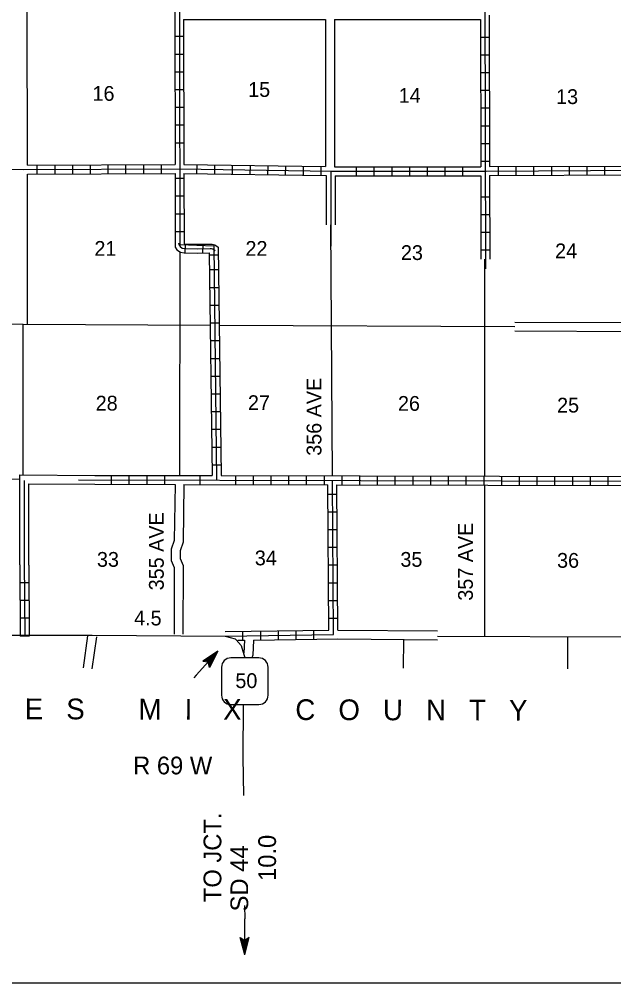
# Model space of a CAD drawing. Extents: x 1375158 to 1907859, y 15619447 to 16161288.
# Drawn here: x 1610924 to 1631034, y 15789766 to 15822349 of the extents above; entities that cross this region are included whole.
import ezdxf

# ---------------------------------------------------------------- set-up
doc = ezdxf.new("R2010")
doc.units = 0
for name, color, linetype in [('L10', 7, 'Continuous'), ('L11', 7, 'Continuous'), ('L13', 7, 'Continuous'), ('L14', 7, 'Continuous'), ('L2', 7, 'Continuous'), ('L23', 7, 'Continuous'), ('L28', 7, 'Continuous'), ('L3', 7, 'Continuous'), ('L30', 7, 'Continuous'), ('L54', 7, 'Continuous'), ('L8', 7, 'Continuous'), ('L9', 7, 'Continuous')]:
    doc.layers.add(name, color=color, linetype=linetype)

msp = doc.modelspace()

# ---------------------------------------------------------------- linework, layer by layer
at = {"layer": 'L10'}
for p, q in [((1610943, 15806943), (1613483, 15806923)), ((1611242, 15806641), (1613482, 15806623))]:
    msp.add_line(p, q, dxfattribs=at)
for points in [[(1616192, 15806616), (1616167, 15804716), (1616067, 15804424), (1616067, 15804049), (1616167, 15803807), (1616159, 15801549)], [(1616492, 15806616), (1616467, 15804666), (1616367, 15804374), (1616367, 15804116), (1616467, 15803874), (1616459, 15801549)]]:
    msp.add_lwpolyline(points, dxfattribs=at)
at = {"layer": 'L11'}
for points in [[(1611201, 15817416), (1611192, 15822617)], [(1616484, 15822341), (1621284, 15822341)], [(1621284, 15822341), (1621284, 15817367)], [(1621584, 15822341), (1626525, 15822341)], [(1621584, 15822341), (1621584, 15817358)], [(1611205, 15812035), (1611201, 15817116)], [(1621309, 15817067), (1621309, 15815400)], [(1621609, 15817058), (1621609, 15815400)], [(1627687, 15812111), (1631871, 15812091)], [(1627685, 15811811), (1631871, 15811791)], [(1610943, 15803894), (1610943, 15806943)], [(1611242, 15803892), (1611242, 15806641)], [(1621701, 15801691), (1625068, 15801661)], [(1621701, 15801391), (1625068, 15801362)]]:
    msp.add_lwpolyline(points, dxfattribs=at)
at = {"layer": 'L13'}
for p, q in [((1626667, 15814240), (1626667, 15806895)), ((1605744, 15806845), (1610943, 15806794)), ((1626667, 15806595), (1626667, 15801480))]:
    msp.add_line(p, q, dxfattribs=at)
for points in [[(1621454, 15815400), (1621509, 15806907)], [(1616359, 15814481), (1616342, 15806907)], [(1604408, 15812065), (1611055, 15812035)], [(1611059, 15806942), (1611055, 15812035)], [(1611055, 15812035), (1617384, 15812007)], [(1617686, 15812008), (1627686, 15811961)]]:
    msp.add_lwpolyline(points, dxfattribs=at)
at = {"layer": 'L2'}
msp.add_lwpolyline([(1625068, 15801487), (1631334, 15801462)], dxfattribs=at)
at = {"layer": 'L23'}
msp.add_line((1497554, 15789766), (1781288, 15789766), dxfattribs=at)
at = {"layer": 'L3'}
for points in [[(1602776, 15801532), (1607259, 15801524), (1613392, 15801524)], [(1613392, 15801524), (1617892, 15801491)], [(1617892, 15801491), (1618226, 15801391), (1618259, 15801357)]]:
    msp.add_lwpolyline(points, dxfattribs=at)
at = {"layer": 'L54'}
for p, q in [((1617642, 15800982), (1616909, 15800166)), ((1617642, 15800982), (1617134, 15800641)), ((1617592, 15800932), (1617176, 15800657)), ((1617542, 15800882), (1617192, 15800649)), ((1617492, 15800832), (1617234, 15800649)), ((1617642, 15800982), (1617359, 15800432)), ((1617542, 15800866), (1617359, 15800491)), ((1617592, 15800899), (1617367, 15800474)), ((1617134, 15800641), (1617309, 15800616)), ((1617434, 15800782), (1617267, 15800641)), ((1617384, 15800707), (1617301, 15800632)), ((1617334, 15800649), (1617301, 15800632)), ((1617359, 15800432), (1617309, 15800616)), ((1617367, 15800649), (1617326, 15800607)), ((1617459, 15800766), (1617334, 15800557)), ((1617392, 15800674), (1617334, 15800574)), ((1617501, 15800799), (1617342, 15800524)), ((1617459, 15800782), (1617359, 15800666)), ((1617426, 15800741), (1617359, 15800666)), ((1619026, 15800749), (1618084, 15800749)), ((1617767, 15800441), (1617767, 15800156)), ((1619342, 15800138), (1619342, 15800441)), ((1616909, 15800166), (1616826, 15800074)), ((1617767, 15800156), (1617767, 15799491)), ((1619342, 15799491), (1619342, 15800138)), ((1618084, 15799174), (1619026, 15799174)), ((1618492, 15797391), (1618509, 15796099)), ((1618542, 15792374), (1618551, 15791924)), ((1618551, 15790707), (1618551, 15791924)), ((1618551, 15790707), (1618392, 15791299)), ((1618392, 15791299), (1618551, 15791199)), ((1618534, 15790799), (1618417, 15791266)), ((1618542, 15790857), (1618434, 15791257)), ((1618534, 15790932), (1618467, 15791241)), ((1618542, 15790991), (1618492, 15791224)), ((1618534, 15791099), (1618509, 15791216)), ((1618534, 15791132), (1618534, 15791191)), ((1618551, 15790707), (1618701, 15791299)), ((1618701, 15791299), (1618551, 15791199)), ((1618551, 15790974), (1618551, 15791132)), ((1618551, 15791024), (1618551, 15791132)), ((1618559, 15790774), (1618676, 15791257)), ((1618559, 15790841), (1618659, 15791249)), ((1618559, 15790916), (1618634, 15791224)), ((1618559, 15791082), (1618576, 15791191)), ((1618559, 15791157), (1618567, 15791191)), ((1618567, 15790991), (1618601, 15791207))]:
    msp.add_line(p, q, dxfattribs=at)
for points in [[(1613234, 15801499), (1613084, 15800416)], [(1613534, 15801466), (1613384, 15800382)], [(1618259, 15801357), (1618426, 15801174), (1618556, 15800749)], [(1618548, 15801352), (1618524, 15800906), (1618511, 15800895)], [(1618849, 15801356), (1618821, 15800843), (1618794, 15800749)], [(1623917, 15801374), (1623909, 15800407)], [(1629467, 15801470), (1629467, 15800382)], [(1618501, 15799182), (1618492, 15797391)]]:
    msp.add_lwpolyline(points, dxfattribs=at)
for centre, start, end in [((1618082, 15800436), 90.0011, 180.0011), ((1619027, 15800436), 359.9989, 89.9989), ((1618082, 15799491), 179.9989, 269.9989), ((1619027, 15799491), 270.0011, 0.0011)]:
    msp.add_arc(centre, 315, start, end, dxfattribs=at)
at = {"layer": 'L8'}
for p, q in [((1616192, 15821774), (1616492, 15821774)), ((1626525, 15821749), (1626825, 15821749)), ((1616192, 15821174), (1616492, 15821174)), ((1626525, 15821149), (1626825, 15821149)), ((1616192, 15820574), (1616492, 15820574)), ((1626534, 15820549), (1626834, 15820549)), ((1616192, 15819974), (1616492, 15819974)), ((1626534, 15819949), (1626834, 15819949)), ((1616192, 15819374), (1616492, 15819374)), ((1626534, 15819349), (1626834, 15819349)), ((1616192, 15818774), (1616492, 15818774)), ((1626534, 15818749), (1626834, 15818749)), ((1616192, 15818174), (1616492, 15818174)), ((1626534, 15818149), (1626834, 15818149)), ((1615734, 15817141), (1615734, 15817441)), ((1626534, 15817549), (1626834, 15817549)), ((1611534, 15817116), (1611534, 15817416)), ((1612134, 15817124), (1612134, 15817424)), ((1612734, 15817124), (1612734, 15817424)), ((1613334, 15817124), (1613334, 15817424)), ((1613934, 15817133), (1613934, 15817433)), ((1614534, 15817133), (1614534, 15817433)), ((1615134, 15817133), (1615134, 15817433)), ((1616934, 15817133), (1616942, 15817433)), ((1617534, 15817124), (1617542, 15817424)), ((1618134, 15817116), (1618142, 15817416)), ((1618734, 15817108), (1618742, 15817408)), ((1619334, 15817099), (1619342, 15817399)), ((1619934, 15817091), (1619942, 15817383)), ((1620534, 15817074), (1620542, 15817374)), ((1621134, 15817066), (1621142, 15817366)), ((1622334, 15817058), (1622334, 15817358)), ((1622934, 15817058), (1622934, 15817358)), ((1623534, 15817058), (1623534, 15817358)), ((1624134, 15817066), (1624134, 15817366)), ((1624734, 15817066), (1624734, 15817366)), ((1625334, 15817066), (1625334, 15817366)), ((1625934, 15817066), (1625934, 15817366)), ((1627134, 15817066), (1627134, 15817366)), ((1627734, 15817074), (1627734, 15817374)), ((1628334, 15817074), (1628334, 15817374)), ((1628934, 15817074), (1628934, 15817374)), ((1629534, 15817083), (1629534, 15817383)), ((1630134, 15817083), (1630134, 15817383)), ((1630734, 15817083), (1630734, 15817383)), ((1616201, 15816974), (1616501, 15816974)), ((1616201, 15816374), (1616501, 15816374)), ((1626534, 15816349), (1626834, 15816349)), ((1616201, 15815774), (1616501, 15815774)), ((1626542, 15815749), (1626842, 15815749)), ((1616201, 15815174), (1616501, 15815174)), ((1626542, 15815149), (1626842, 15815149)), ((1616541, 15814442), (1616544, 15814741)), ((1617129, 15814448), (1617149, 15814746)), ((1626542, 15814549), (1626842, 15814549)), ((1617359, 15814386), (1617659, 15814386)), ((1617359, 15813883), (1617659, 15813883)), ((1617367, 15813283), (1617667, 15813283)), ((1617376, 15812683), (1617676, 15812683)), ((1617384, 15812083), (1617684, 15812083)), ((1617392, 15811482), (1617692, 15811482)), ((1617401, 15810882), (1617701, 15810882)), ((1617409, 15810282), (1617709, 15810282)), ((1617417, 15809682), (1617717, 15809682)), ((1617417, 15809082), (1617717, 15809082)), ((1617426, 15808482), (1617726, 15808482)), ((1617434, 15807882), (1617734, 15807882)), ((1617442, 15807282), (1617742, 15807282)), ((1614034, 15806924), (1614034, 15806624)), ((1614634, 15806924), (1614634, 15806624)), ((1615234, 15806916), (1615234, 15806616)), ((1615834, 15806916), (1615834, 15806616)), ((1617034, 15806916), (1617034, 15806616)), ((1618234, 15806916), (1618234, 15806616)), ((1618834, 15806907), (1618834, 15806607)), ((1619434, 15806907), (1619434, 15806607)), ((1620034, 15806907), (1620034, 15806607)), ((1620634, 15806907), (1620634, 15806607)), ((1621234, 15806907), (1621234, 15806607)), ((1621834, 15806907), (1621834, 15806607)), ((1622434, 15806907), (1622434, 15806607)), ((1623034, 15806899), (1623034, 15806599)), ((1623634, 15806899), (1623634, 15806599)), ((1624234, 15806899), (1624234, 15806599)), ((1624834, 15806899), (1624834, 15806599)), ((1625434, 15806899), (1625434, 15806599)), ((1626034, 15806899), (1626034, 15806599)), ((1626634, 15806891), (1626634, 15806591)), ((1627234, 15806891), (1627234, 15806591)), ((1627834, 15806891), (1627834, 15806591)), ((1628434, 15806891), (1628434, 15806591)), ((1629034, 15806891), (1629034, 15806591)), ((1629634, 15806891), (1629634, 15806591)), ((1630234, 15806882), (1630234, 15806582)), ((1630834, 15806882), (1630834, 15806582)), ((1621667, 15806282), (1621367, 15806282)), ((1621676, 15805682), (1621376, 15805682)), ((1621676, 15805082), (1621376, 15805082)), ((1621684, 15804482), (1621384, 15804482)), ((1621684, 15803882), (1621384, 15803882)), ((1611251, 15803291), (1610951, 15803291)), ((1621692, 15803282), (1621392, 15803282)), ((1611251, 15802691), (1610951, 15802691)), ((1621692, 15802682), (1621392, 15802682)), ((1611259, 15802091), (1610959, 15802091)), ((1621701, 15802082), (1621401, 15802082)), ((1611259, 15801491), (1610959, 15801491)), ((1618492, 15801349), (1618492, 15801649)), ((1619092, 15801357), (1619092, 15801657)), ((1619692, 15801366), (1619692, 15801666)), ((1620292, 15801374), (1620292, 15801674)), ((1620892, 15801382), (1620892, 15801682))]:
    msp.add_line(p, q, dxfattribs=at)
for points in [[(1616184, 15827624), (1616184, 15822330)], [(1616334, 15827774), (1616351, 15814733), (1617501, 15814691), (1617601, 15806757)], [(1626667, 15827749), (1626692, 15813908)], [(1616184, 15822330), (1616192, 15817433)], [(1616484, 15822341), (1616492, 15817433)], [(1626525, 15822341), (1626534, 15817358)], [(1626825, 15822491), (1626834, 15817366)], [(1595343, 15817374), (1599110, 15817249), (1600368, 15817216), (1605784, 15817358), (1607293, 15817316), (1611059, 15817266), (1616342, 15817291), (1620767, 15817224), (1621459, 15817208), (1626717, 15817216), (1632017, 15817241)], [(1611201, 15817416), (1616192, 15817433)], [(1611201, 15817116), (1616192, 15817133)], [(1616192, 15817133), (1616201, 15814646)], [(1616492, 15817433), (1621284, 15817367)], [(1616492, 15817133), (1621309, 15817067)], [(1616492, 15817133), (1616501, 15814751)], [(1621584, 15817358), (1626534, 15817358)], [(1626834, 15817366), (1631859, 15817383)], [(1621609, 15817058), (1626534, 15817058)], [(1626534, 15817058), (1626541, 15814239)], [(1626834, 15817066), (1631867, 15817083)], [(1626834, 15817066), (1626841, 15814241)], [(1616201, 15814646), (1616252, 15814555), (1616373, 15814471), (1616497, 15814445), (1616954, 15814440), (1617352, 15814448)], [(1616314, 15814782), (1616322, 15814736), (1616365, 15814659), (1616434, 15814612), (1616513, 15814595), (1616953, 15814590), (1617378, 15814599), (1617429, 15814596), (1617475, 15814586), (1617547, 15814529)], [(1616501, 15814751), (1616530, 15814745), (1616953, 15814740), (1617381, 15814749), (1617450, 15814745), (1617541, 15814725), (1617653, 15814637)], [(1617653, 15814637), (1617751, 15806916)], [(1617352, 15814448), (1617451, 15806916)], [(1611106, 15804032), (1611106, 15806750)], [(1612926, 15806774), (1632034, 15806732)], [(1613483, 15806923), (1617451, 15806916)], [(1617751, 15806916), (1631875, 15806882)], [(1617892, 15801491), (1621551, 15801541), (1621517, 15806749)], [(1613482, 15806623), (1616192, 15806616)], [(1616492, 15806616), (1621367, 15806607)], [(1617892, 15801641), (1621401, 15801691), (1621367, 15806607)], [(1621667, 15806607), (1631884, 15806582)], [(1621701, 15801691), (1621667, 15806607)], [(1610943, 15803894), (1610959, 15801491)], [(1611093, 15804024), (1611109, 15801491)], [(1611242, 15804024), (1611243, 15804020)], [(1611243, 15803892), (1611259, 15801491)], [(1618317, 15801349), (1618548, 15801352)], [(1618849, 15801356), (1621701, 15801391)]]:
    msp.add_lwpolyline(points, dxfattribs=at)
at = {"layer": 'L9'}
msp.add_lwpolyline([(1621459, 15817208), (1621459, 15814674)], dxfattribs=at)

# ---------------------------------------------------------------- texts
at = {"layer": 'L14'}
for s, p in [('16', (1613401, 15819591)), ('15', (1618667, 15819724)), ('14', (1623759, 15819524)), ('21', (1613467, 15814349)), ('22', (1618576, 15814349)), ('23', (1623834, 15814208)), ('28', (1613509, 15809116)), ('27', (1618659, 15809132)), ('26', (1623734, 15809107)), ('33', (1613551, 15803832)), ('34', (1618892, 15803882)), ('35', (1623817, 15803832))]:
    msp.add_text(s, height=500, rotation=0, dxfattribs=at).set_placement(p)
for s, p in [('13', (1629084, 15819483)), ('24', (1629050, 15814266)), ('25', (1629117, 15809049)), ('36', (1629117, 15803799))]:
    msp.add_text(s, height=500, dxfattribs=at).set_placement(p)
at = {"layer": 'L28'}
msp.add_text('4.5', height=500, rotation=0, dxfattribs=at).set_placement((1614809, 15801849))
at = {"layer": 'L30'}
for s, p in [('356 AVE', (1621145, 15807586)), ('355 AVE', (1615812, 15803036)), ('357 AVE', (1626268, 15802686))]:
    msp.add_text(s, height=500, rotation=90, dxfattribs=at).set_placement(p)
at = {"layer": 'L54'}
for s, height, rotation, p in [('50', 500, 0, (1618234, 15799732)), ('C   H   A   R   L   E   S       M   I    X       C   O   U   N   T   Y', 699.98, 359.834, (1604034, 15798699)), ('R 69 W', 600, 359.834, (1614776, 15796816)), ('TO JCT.', 600, 90, (1617759, 15792491)), ('10.0', 600, 90, (1619609, 15793207)), ('  SD 44', 600, 90, (1618667, 15791732))]:
    msp.add_text(s, height=height, rotation=rotation, dxfattribs=at).set_placement(p)

doc.saveas('drawing.dxf')
